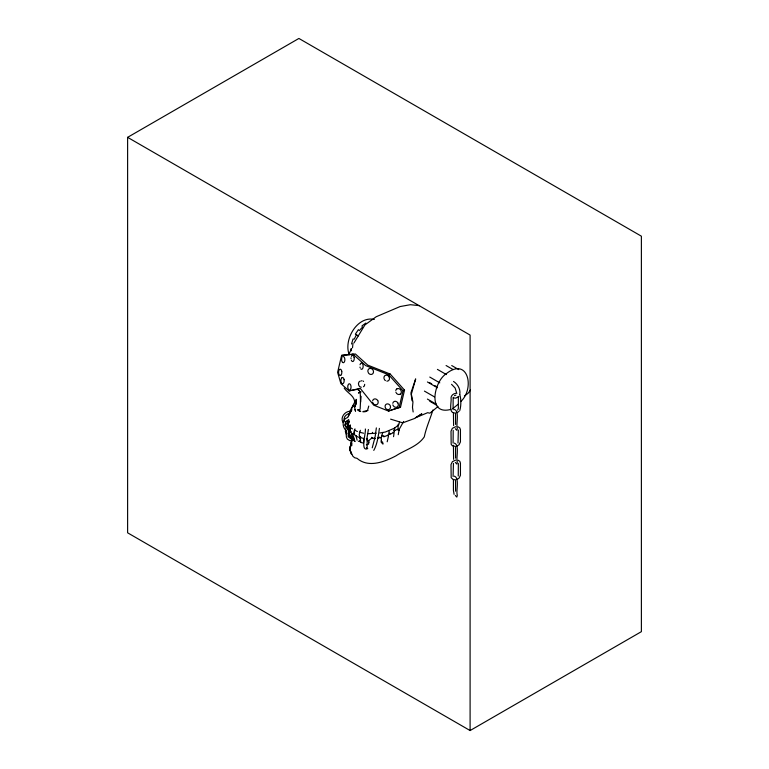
<?xml version="1.0" encoding="UTF-8"?>
<svg xmlns="http://www.w3.org/2000/svg" width="769" height="769" viewBox="0 0 769 769"><rect width="100%" height="100%" fill="white"/><g stroke="black" fill="none" stroke-linecap="round" stroke-linejoin="round"><path stroke-width="1.15" d="M369.005 441.137L368.611 443.319L368.87 442.569M349.222 431.736L349.357 429.064M381.587 441.954L381.155 437.734M389.191 430.948L388.71 434.889L384.192 436.715L383.183 435.744M382.799 432.466L381.145 437.648L377.589 437.936M356.085 399.332L355.73 404.907L356.393 400.764M349.491 428.573L349.088 430.88L349.876 434.898M351.798 442.848L351.587 445.924L351.471 440.618M351.635 437.974L351.212 443.857L351.289 442.963L349.635 449.134L352.856 456.238L354.72 457.776L357.047 458.334C368.313 468.186 384.279 461.967 395.939 455.863C405.398 449.634 417.663 446.616 424.296 436.869C426.199 427.583 430.179 418.99 432.909 409.983M376.358 427.891L375.109 436.907L372.244 447.808M379.405 428.391C378.396 435.639 377.262 444.29 373.772 450.403M354.913 406.782L356.374 399.822M352.5 347.876L352.952 343.628M348.943 431.496L349.318 434.014M459.795 394.305C460.66 389.277 457.728 384.116 453.527 381.443M348.021 427.756L347.617 429.477M453.201 430.448L453.095 443.098M458.247 476.021L458.353 463.361M393.545 436.686L394.055 433.274L393.122 432.178M347.838 420.672L347.338 425.93L348.261 429.64L349.011 428.823M356.537 399.63L354.624 407.483L355.557 411.223L354.932 409.521M363.689 439.282L363.612 442.636M365.342 428.977C366.169 432.38 359.959 452.316 367.755 448.577M368.38 429.477L367.13 437.186L367.121 448.471L366.371 447.904M398.236 434.696L399.034 430.256L398.332 429.169M349.001 390.902L360.228 388.345L373.724 405.176L388.537 411.088L400.534 407.099L404.532 390.143L390.219 374.07L367.745 365.112L355.413 353.98L341.609 355.384L337.61 372.34L340.869 383.568L349.001 390.902L359.036 389.047M399.034 407.81L403.033 390.844L404.532 390.143M360.228 440.06L359.517 441.493M453.162 397.198L453.095 409.723M387.201 441.781L388.441 436.273L387.566 435.216M353.375 433.264L352.913 435.014L354.307 438.936M351.414 442.588L349.635 449.134L351.587 454.383L349.635 449.134L351.414 442.588L350.568 445.414M368.755 406.08L367.592 410.262L365.275 411.713L362.891 411.819M399.524 422.143L398.755 424.776L394.535 428.141L385.336 432.024L379.886 432.966M351.539 344.003L353.019 339.023L354.288 339.129L356.412 334.717M350.328 426.555L349.78 428.304L350.501 431.976L349.924 427.949C348.636 430.044 352.933 436.638 354.682 433.889M381.337 440.32L381.068 442.204M345.781 428.669L345.368 431.563L346.435 434.408M372.158 433.505L372.561 432.341M350.347 411.886L350.068 412.617L351.856 409.656L347.896 417.183M354.922 401.745L350.155 410.8L348.29 416.404M352.711 441.118L352.711 439.378M352.317 407.714L353.682 404.744L352.058 407.878M348.761 354.547L351.51 348.703M459.804 410.502C461.169 405.638 461.227 399.371 459.804 394.545M458.007 443.079L458.353 429.977M453.441 463.38L453.095 476.482M403.61 421.46L398.707 430.217M360.334 430.294L359.181 434.831L359.632 436.388L361.757 438.051L363.372 438.263M354.999 428.881L353.913 432.966L354.778 435.062L357.633 436.869L359.104 437.34L359.854 436.782M354.009 342.907L364.919 324.931L376.233 316.732L400.12 306.552L410.377 304.707L419.586 305.668M358.441 329.622L355.374 334.121L358.412 335.87M460.737 401.581C475.069 388.585 468.138 356.268 446.212 373.753C433.591 381.905 427.304 415.875 450.855 409.396M454.354 409.396C459.852 411.011 455.777 424.949 457.305 428.439L456.844 430.323L455.315 428.727M454.354 443.117C459.852 444.732 455.777 458.66 457.305 462.159L456.844 464.043L455.315 462.448M454.354 476.155C459.852 477.77 455.777 491.708 457.305 495.207L456.844 497.082L455.315 495.486M470.474 390.104L468.061 393.315L464.418 395.958M359.171 330.67L362.391 327.267L362.016 325.854L365.852 323.057M458.468 403.975L452.893 408.531M371.754 438.09L368.486 440.762M458.882 396.371L455.796 398.15L453.547 397.909M359.902 437.157L360.546 436.638M437.974 406.551L429.89 413.184L427.631 412.693L415.606 417.74L421.825 413.828L414.318 418.576L402.725 422.854L390.604 419.143M457.622 410.185L458.353 408.579L458.353 396.602M459.055 411.405L456.94 412.703M389.479 434.149L390.21 433.62L389.258 433.264L390.45 434.177L394.189 432.149L394.728 427.891M394.036 430.746L394.651 430.294M127.616 137.343L298.901 38.45L641.384 236.189L641.384 631.657L470.099 730.55L127.616 532.811L127.616 137.343L470.099 335.073L470.099 730.55M360.411 391.921L358.45 393.046L361.122 391.902M347.655 417.471C340.677 419.663 342.964 428.756 346.511 430.755C346.665 432.736 344.599 439.157 349.635 440.512M348.809 419.48L345.666 422.123L344.887 425.161L348.511 430.64L348.136 436.532L350.731 438.714M384.462 436.254L383.587 436.696L381.76 435.35M349.837 411.271C344.81 411.444 339.965 417.548 343.051 422.46M454.441 395.66L455.921 395.122M456.94 446.087L459.055 444.78L460.439 441.906L460.439 429.717L459.804 427.929L458.084 426.814M456.94 479.472L459.055 478.164L460.439 475.29L460.439 463.101L459.804 461.313L458.084 460.198M352.923 354.115L365.602 365.563L388.71 374.782L390.219 374.07M388.537 411.088L390.046 410.377M360.228 381.097C357.258 381.943 358.287 387.326 361.295 387.249M391.094 410.05L400.534 407.099M349.828 413.414C346.098 413.914 343.022 417.519 344.349 420.595M366.342 444.809L368.63 444.155M357.412 409.935L358.758 409.944L360.719 411.511L359.21 411.165L358.123 409.742L359.065 410.55L360.161 409.041L360.776 396.112L360.526 402.187L360.209 391.584M455.719 426.68L452.393 428.295L451.009 431.178L451.172 444.319L452.393 445.818L455.719 446.404M455.719 460.064L452.393 461.679L451.009 464.553L451.172 477.693L453.364 479.645L455.719 479.789M377.839 437.753L379.723 437.311L378.06 437.686M375.195 438.58L372.359 438.042L371.687 437.244M363.247 411.463L367.957 410.579M353.144 354.23L341.609 355.384M367.457 433.745L376.272 433.207M456.94 393.238C454.268 393.113 451.211 394.93 451.009 397.794C451.961 402.1 447.577 413.818 455.719 413.02M371.485 437.897L372.552 437.936M358.344 441.3L359.344 441.262M363.083 442.992L360.286 442.3M359.315 432.168L363.612 433.216M374.33 319.443C357.258 315.636 343.301 339.927 349.261 354.692M351.116 431.688L349.405 430.198L348.203 424.392M350.76 437.484L348.77 436.609M349.482 440.454L350.414 440.82M354.422 430.034L357.402 431.524M359.334 390.479L358.114 389.825L359.565 391.027M451.73 365.554L458.747 369.601M446.087 365.535L453.104 369.581M437.417 369.389L446.443 374.59M429.775 377.07L439.791 382.856M429.688 382.664L431.688 383.827M434.696 385.557L436.705 386.72M427.42 381.972L437.436 387.759M424.43 391.094L434.456 396.881M427.42 399.082L436.436 404.292M429.775 401.264L436.792 405.321M352.462 428.91L349.453 426.939L350.395 424.949L350.02 426.805L348.04 424.219L349.328 420.912L348.472 423.7L347.309 422.114L347.194 420.47M349.722 434.812L348.069 433.312M451.547 384.317L455.133 388.018L456.498 392.526M351.933 437.484L350.981 436.619L353.432 440.454M349.684 435.542L348.761 434.658L351.039 437.994M393.853 429.996L394.564 430.688L398.025 429.025L398.227 424.19M381.712 442.829L383 444.088L382.558 441.906M350.654 436.263L351.981 437.58M374.34 438.253L374.926 438.897M344.185 388.114C347.55 393.209 354.826 395.833 354.701 402.802M388.71 374.782L403.033 390.844M345.05 424.834L346.069 427.208M366.428 438.436L367.611 440.012L366.409 438.378M350.635 435.812L351.693 437.263M344.752 421.47L347.444 424.882M353.827 439.618L355.038 441.541L352.961 437.58M366.659 439.186L367.697 440.858M357.124 440.214L355.951 435.61M352.404 437.003L351.414 433.754L351.587 434.581M359.844 436.206L360.161 438.455M351.27 437.599L351.856 439.118M360.776 442.108L359.94 437.465L359.969 438.493M454.094 494.352L453.431 490.459L453.431 479.443M413.145 411.973L412.472 407.301L412.943 402.052L411.338 394.18L415.673 378.886L410.973 392.719L412.049 400.793M453.604 425.613L453.431 412.684M453.604 459.333L453.431 445.299M351.029 348.722L351.289 350.789M455.584 424.43L455.536 413.712M455.584 458.141L455.536 447.433M455.584 491.189L455.536 480.481M354.355 430.044L354.384 432.236M351.02 358.594A3.066 1.605 88.8 0 1 351.048 357.787M351.414 356.374A3.066 1.605 88.8 0 1 351.731 355.864M354.134 357.527A3.066 1.605 88.8 0 1 353.134 361.392A3.134 1.644 88.8 0 1 351.298 360.123M352.106 355.528A3.134 1.644 88.8 0 1 354.182 357.575M342.532 362.334A3.134 1.644 88.8 0 1 342.176 361.863M341.897 361.247A3.134 1.644 88.8 0 1 341.705 360.517A3.066 1.605 88.8 0 1 341.772 358.162M342.936 362.612A3.134 1.644 88.8 0 0 343.781 362.555A3.066 1.605 88.8 0 0 344.781 358.7A3.134 1.644 88.8 0 0 342.705 356.653A3.066 1.605 88.8 0 0 342.33 356.989M338.687 373.292A3.066 1.605 88.8 0 1 338.764 370.937M338.994 370.283A3.066 1.605 88.8 0 1 339.696 369.437M341.724 371.437A3.066 1.605 88.8 0 1 340.715 375.291M340.763 375.33A3.134 1.644 88.8 0 1 338.879 374.022M339.715 369.351A3.134 1.644 88.8 0 1 341.792 371.389M341.013 381.597A3.066 1.605 88.8 0 1 341.09 379.242M341.321 378.588A3.066 1.605 88.8 0 1 342.013 377.742M344.051 379.742A3.066 1.605 88.8 0 1 343.041 383.596A3.134 1.644 88.8 0 1 341.205 382.328M342.042 377.656A3.134 1.644 88.8 0 1 344.108 379.694M347.944 385.442A3.066 1.605 88.8 0 0 347.876 387.797A3.134 1.644 88.8 0 0 349.953 389.835A3.066 1.605 88.8 0 0 350.952 385.98A3.134 1.644 88.8 0 0 348.876 383.933A3.066 1.605 88.8 0 0 348.184 384.788M360.815 368.918A3.134 1.644 88.8 0 0 362.064 369.139A3.066 1.605 88.8 0 0 363.064 365.285A3.134 1.644 88.8 0 0 360.988 363.247A3.066 1.605 88.8 0 0 360.055 364.746M360.18 367.832A3.134 1.644 88.8 0 1 359.988 367.101M386.855 381.107A3.134 2.701 59.6 0 0 388.23 380.818A3.066 2.643 59.6 0 0 389.018 376.839M385.432 380.597A3.134 2.701 59.6 0 1 384.356 379.425M384.029 378.675A3.134 2.701 59.6 0 1 389.037 376.752M400.082 394.218A3.134 2.701 59.6 0 1 396.689 393.478M396.218 392.824A3.134 2.701 59.6 0 1 395.891 392.075M395.795 390.498A3.134 2.701 59.6 0 1 397.025 388.758M397.006 388.845A3.134 2.701 59.6 0 1 400.889 390.268A3.134 2.701 59.6 0 1 400.063 394.305M393.68 406.253A3.134 2.701 59.6 0 0 397.073 407.003A3.066 2.643 59.6 0 0 397.861 403.014M393.199 405.609A3.134 2.701 59.6 0 1 392.872 404.85M392.786 403.283A3.134 2.701 59.6 0 1 397.881 402.927M385.557 408.156A3.066 2.643 59.6 0 1 385.231 407.416M385.096 406.638A3.066 2.643 59.6 0 1 386.346 404.177A3.134 2.701 59.6 0 1 390.219 405.571A3.134 2.701 59.6 0 1 386.038 408.81M372.725 402.437A3.066 2.643 59.6 0 0 373.052 403.167A3.134 2.701 59.6 0 0 373.532 403.821M372.638 400.889A3.066 2.643 59.6 0 1 373.84 399.188A3.134 2.701 59.6 0 1 377.714 400.582M377.733 400.495A3.134 2.701 59.6 0 1 375.551 404.85M374.82 404.696A3.134 2.701 59.6 0 1 374.138 404.34M368.015 372.013A3.134 2.701 59.6 0 1 370.264 368.399A3.134 2.701 59.6 0 1 373.494 371.898A3.134 2.701 59.6 0 1 370.11 374.282M369.418 373.936A3.134 2.701 59.6 0 1 368.341 372.763M361.276 380.934A3.124 2.269 78 0 1 361.834 380.751M363.026 381.011A3.124 2.269 78 0 1 363.583 381.443M364.669 384.337A3.124 2.269 78 0 1 364.323 385.798M363.948 386.346A3.124 2.269 78 0 1 363.458 386.73M398.688 429.881L397.573 429.65L399.034 430.256L398.688 429.881"/></g></svg>
